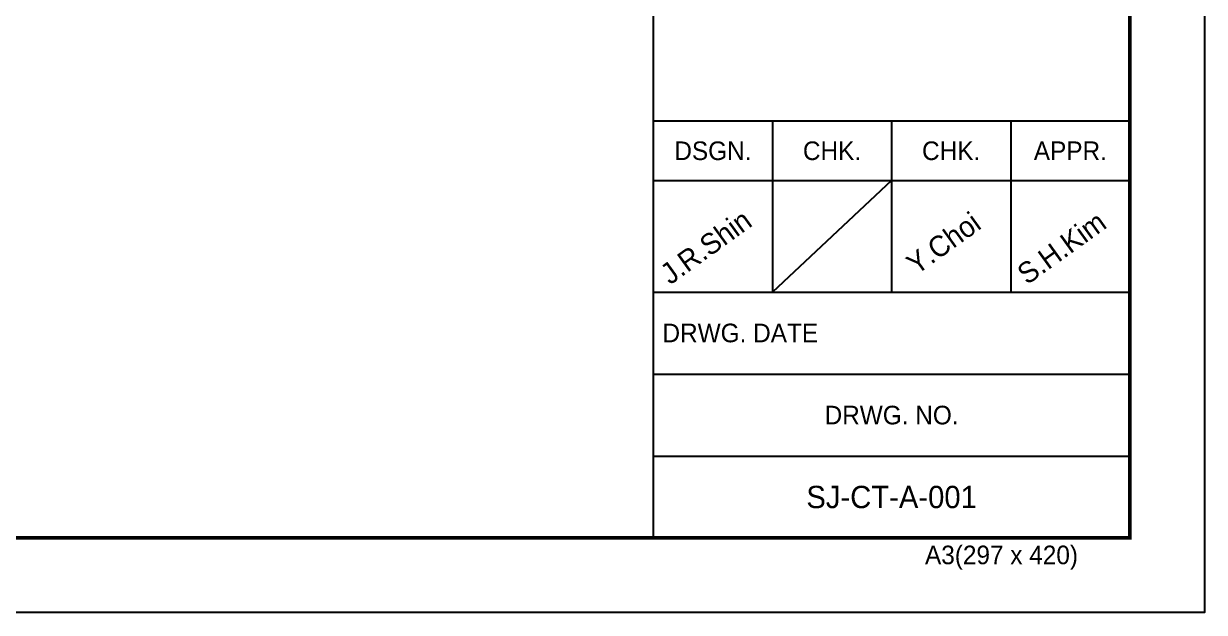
# Model space of a CAD drawing. Header units: millimetres. Extents: x 2911 to 32318, y 2586 to 23381.
# Drawn here: x 21216 to 32318, y 2586 to 8123 of the extents above; entities that cross this region are included whole.
import ezdxf
from ezdxf.enums import TextEntityAlignment as Align

# ---------------------------------------------------------------- set-up
doc = ezdxf.new("R2010")
doc.units = ezdxf.units.MM
doc.layers.add('냉각탑_form', color=1, linetype='Continuous')
doc.layers.add('냉각탑_text', color=3, linetype='Continuous')
doc.styles.add('돋움', font='Dotum.ttf')

# ---------------------------------------------------------------- blocks, each defined once
blk = doc.blocks.new('냉각탑form')
at = {"layer": 'Defpoints'}
blk.add_lwpolyline([(0, 297.07), (420.1, 297.07), (420.1, 0), (0, 0)], close=True, dxfattribs=at)
at = {"layer": '냉각탑_form'}
for p, q in [((346.08, 186.55), (346.08, 10)), ((346.08, 66.02), (410.1, 66.02)), ((362.09, 66.02), (362.09, 43.01)), ((378.09, 66.02), (378.09, 43.01)), ((394.1, 66.02), (394.1, 43.01)), ((346.08, 58.01), (410.1, 58.01)), ((378.09, 58.01), (362.09, 43.01)), ((346.08, 43.01), (410.1, 43.01)), ((346.08, 32.01), (410.1, 32.01)), ((346.08, 21.01), (410.1, 21.01))]:
    blk.add_line(p, q, dxfattribs=at)
at = {"layer": '냉각탑_form', "const_width": 0.5}
blk.add_lwpolyline([(10, 287.07), (10, 10), (410.1, 10), (410.1, 287.07)], close=True, dxfattribs=at)
at = {"layer": '냉각탑_form', "style": '돋움'}
for s, p in [('DSGN.', (354.09, 62.02)), ('CHK.', (370.09, 62.02)), ('CHK.', (386.09, 62.02)), ('APPR.', (402.1, 62.02)), ('DRWG. NO.', (378.09, 26.51))]:
    blk.add_text(s, height=2.501, dxfattribs=at).set_placement(p, align=Align.MIDDLE_CENTER)
for s, height, p in [('DRWG. DATE', 2.501, (347.32, 36.29)), ('A3(297 x 420)', 2.5006, (382.58, 6.47))]:
    blk.add_text(s, height=height, dxfattribs=at).set_placement(p)

msp = doc.modelspace()

# ---------------------------------------------------------------- block references
at = {"layer": '냉각탑_form', "xscale": 70.00000000000001, "yscale": 70.00000000000001, "zscale": 70.00000000000001}
msp.add_blockref('냉각탑form', (2910.7, 2586.1), dxfattribs=at)

# ---------------------------------------------------------------- texts
at = {"layer": '냉각탑_text', "style": '돋움'}
for s, p in [('J.R.Shin', (27294.9, 5660.9)), ('Y.Choi', (29610.3, 5754.3)), ('S.H.Kim', (30651.5, 5660.9))]:
    msp.add_text(s, height=196.05, rotation=35.81856, dxfattribs=at).set_placement(p)
msp.add_text('SJ-CT-A-001', height=210.051, dxfattribs=at).set_placement((29377.2, 3671.3), align=Align.MIDDLE_CENTER)

doc.saveas('drawing.dxf')
